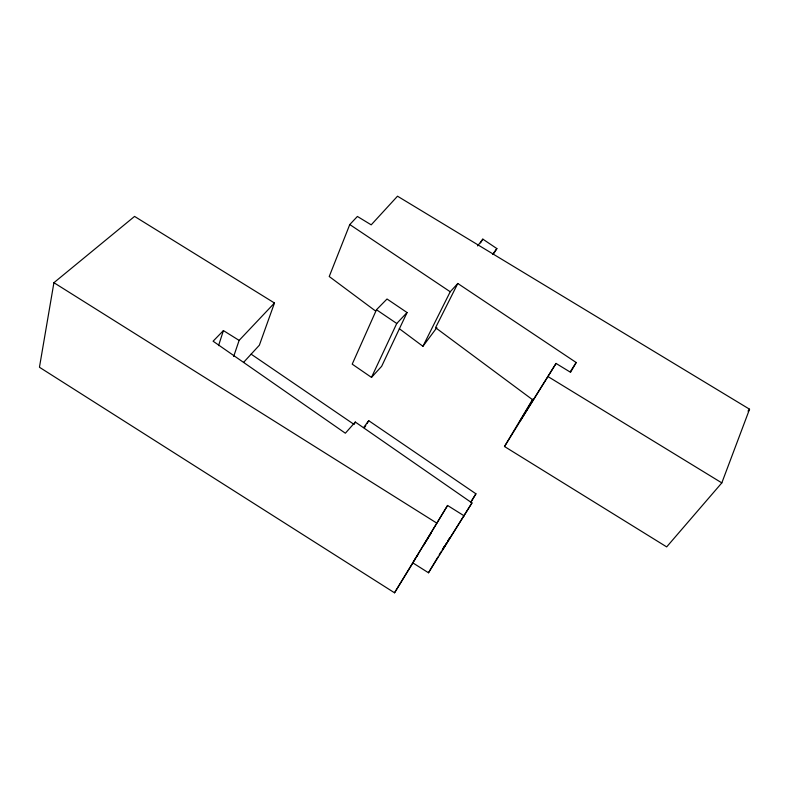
<?xml version="1.0" encoding="UTF-8"?>
<svg xmlns="http://www.w3.org/2000/svg" width="789" height="789" viewBox="0 0 789 789"><rect width="100%" height="100%" fill="white"/><g stroke="black" fill="none" stroke-linecap="round" stroke-linejoin="round"><path stroke-width="1.18" d="M243.673 362.279L259.354 345.227L274.473 303.006L134.564 216.413L53.918 282.699L39.45 367.26L394.53 592.805L413.229 562.429M218.543 345.641L223.415 330.591L239.126 340.394L233.662 356.48M532.743 399.185L504.496 446.515L666.675 546.895L721.817 482.888L749.55 409.205L397.508 196.195L371.205 224.845L357.407 216.452L349.774 224.54L329.23 276.515L375.594 311.034M376.481 309.742L352.21 364.153L371.491 377.398L381.649 366.313L407.065 312.543L387.024 299.001L376.481 309.742L396.749 323.48L407.065 312.543M371.491 377.398L396.749 323.48M354.271 424.216L355.297 422.036L471.96 502.928L428.486 572.775L412.825 562.873L447.57 505.473L464.228 515.907M399.264 328.658L422.934 346.292L450.223 291.762L457.798 283.478L576.187 362.516L570.565 372.3L556.048 363.443L520.326 420.586L532.95 399.431M457.798 283.478L435.558 327.691L533.117 400.122M504.496 446.515L556.048 363.443M428.486 572.775L437.895 557.024M439.148 554.923L441.031 551.767M442.915 548.621L444.168 546.521M446.554 543.01L442.175 550.337L471.96 502.928M447.807 540.919L449.681 537.773M470.934 502.189L475.935 493.806L368.739 420.695L363.621 427.569M394.53 592.805L447.57 505.473M364.607 427.49L365.79 425.557M366.964 423.614L368.739 420.695M480.501 242.943L482.829 239.136L496.883 248.594L493.322 254.265M414.107 560.792L415.389 558.711M416.671 556.63L417.953 554.559M423.713 545.189L431.396 532.713M470.491 502.504L475.935 493.806M570.269 371.727L576.187 362.516M422.934 346.292L436.869 327.603M492.504 254.472L496.883 248.594M477.611 245.912L482.829 239.136M747.982 411.099L749.55 409.205M355.297 422.036L345.355 433.21L213.089 341.203L223.415 330.591M239.126 340.394L274.473 303.006M548.177 376.669L721.817 482.888M53.918 282.699L436.721 523.068M349.774 224.54L450.223 291.762M251.119 354.153L353.699 424.166"/></g></svg>
